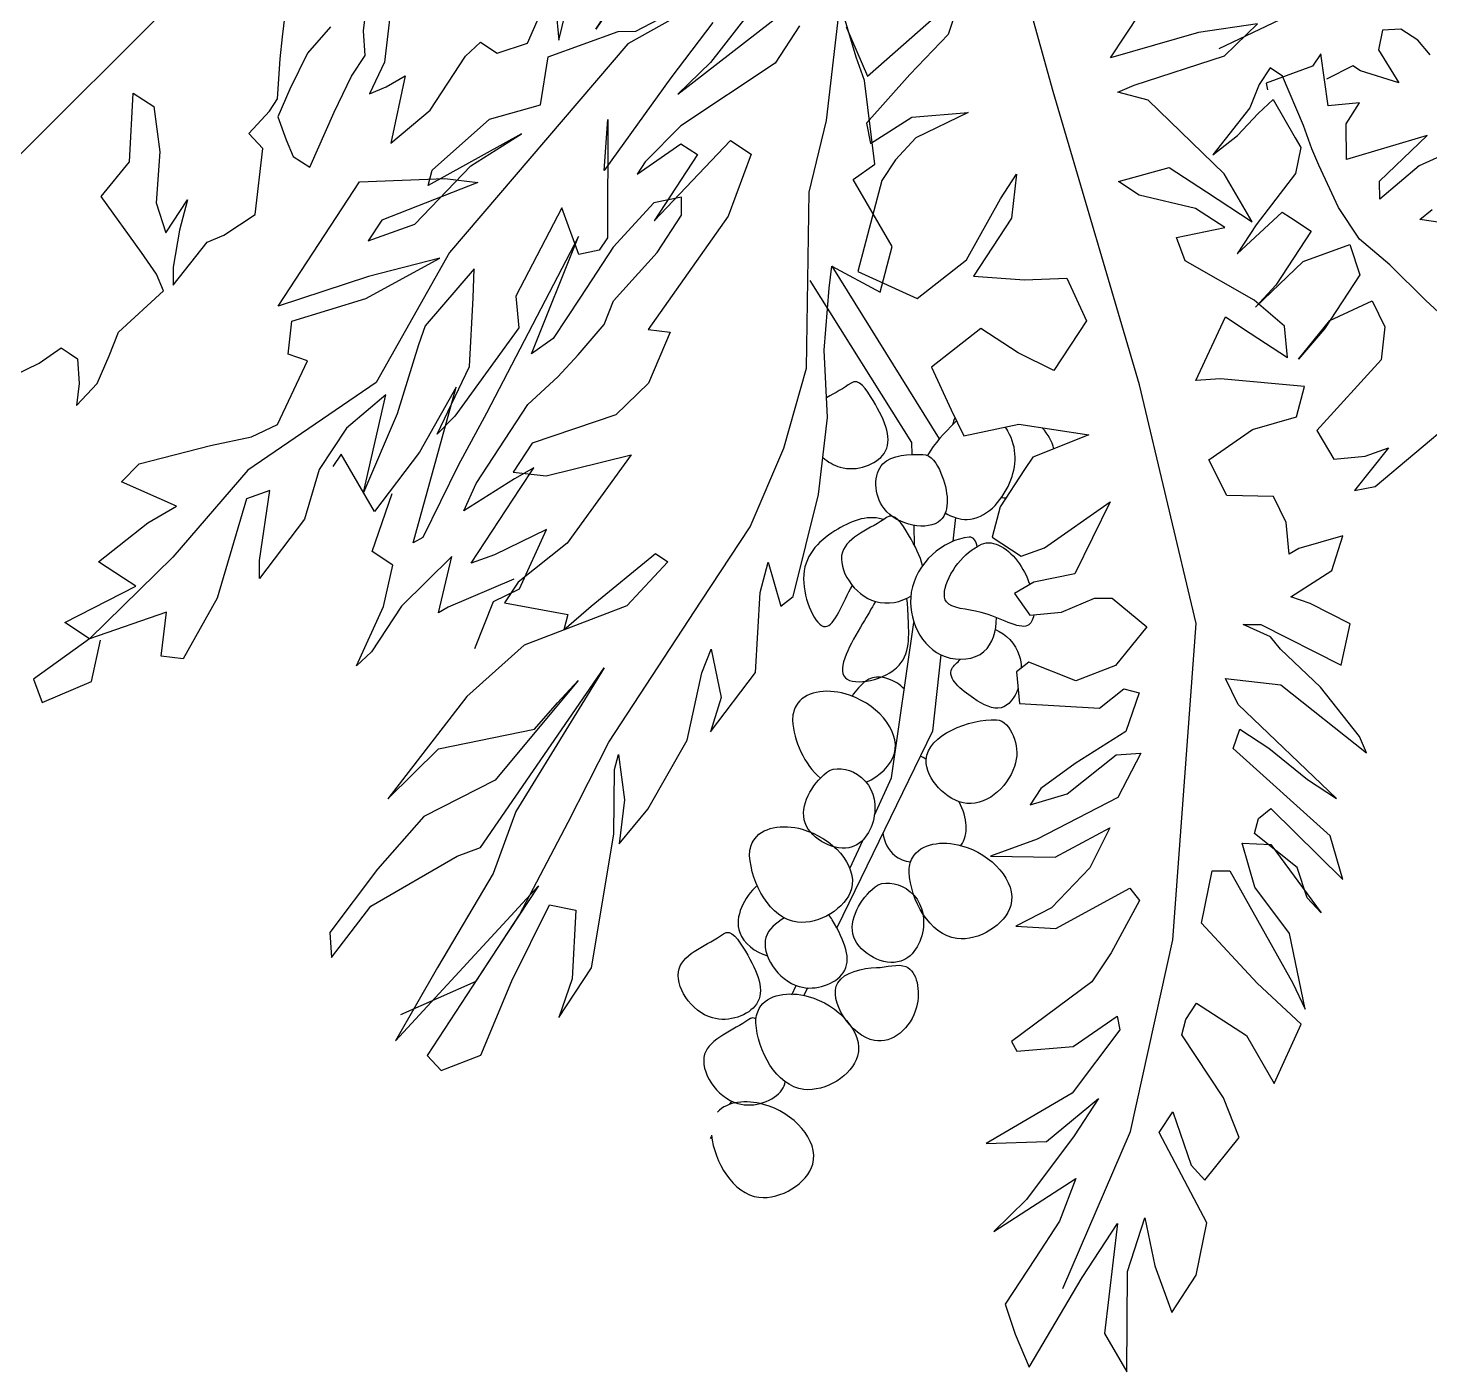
# Model space of a CAD drawing. Header units: millimetres. Extents: x -2729 to 15248, y -12439 to 5292.
# Drawn here: x 6200.5 to 6287.7, y -7287.2 to -7203.6 of the extents above; entities that cross this region are included whole.
import ezdxf

# ---------------------------------------------------------------- set-up
doc = ezdxf.new("R2010")
doc.units = ezdxf.units.MM
for name, color, linetype in [('0-Mek_vrf text', 7, 'Continuous'), ('ARBOLES', 118, 'Continuous'), ('tefris', 39, 'Continuous')]:
    doc.layers.add(name, color=color, linetype=linetype)

# ---------------------------------------------------------------- blocks, each defined once
blk = doc.blocks.new('dfgbdf')
at = {"layer": 'tefris', "color": 250, "lineweight": 9}
for p, q in [((-2454111.619684269, 525210.158802735), (-2454111.61313714, 525211.0721156007)), ((-2454072.020701715, 525209.8749354146), (-2454072.014154585, 525210.7882482801)), ((-2454111.619684269, 525210.158802735), (-2454111.651142441, 525205.7704439993)), ((-2454111.619684269, 525210.158802735), (-2454111.651142441, 525205.7704439993)), ((-2454072.020701715, 525209.8749354146), (-2454072.052159887, 525205.4865766789)), ((-2454072.020701715, 525209.8749354146), (-2454072.052159887, 525205.4865766789)), ((-2454111.393876919, 525199.8079857455), (-2454111.356269388, 525205.054168995)), ((-2454108.455731259, 525205.1188426953), (-2454108.493951429, 525199.7871974818)), ((-2454075.256584268, 525204.8808529217), (-2454075.294804439, 525199.5492077086)), ((-2454072.394878949, 525199.528419445), (-2454072.357271417, 525204.7746026947)), ((-2454112.985563781, 525203.1195695786), (-2454112.999900517, 525201.1196209646)), ((-2454112.985563781, 525203.1195695786), (-2454111.370220672, 525203.107989909)), ((-2454070.75587959, 525202.8168439397), (-2454072.371222701, 525202.8284236089)), ((-2454070.75587959, 525202.8168439397), (-2454070.770216322, 525200.816895326)), ((-2454111.375956003, 525202.3079215129), (-2454108.476030512, 525202.2871332491)), ((-2454108.377466755, 525202.0864215513), (-2454108.393953999, 525199.7864806453)), ((-2454075.378314627, 525201.8498654515), (-2454075.394801869, 525199.5499245452)), ((-2454075.276883522, 525202.0491434757), (-2454072.376958031, 525202.0283552122)), ((-2454112.999900517, 525201.1196209646), (-2454113.57778656, 525190.2564495396)), ((-2454112.999900517, 525201.1196209646), (-2454111.384557405, 525201.1080412957)), ((-2454070.770216322, 525200.816895326), (-2454072.385559435, 525200.828474995)), ((-2454070.770216322, 525200.816895326), (-2454070.348128059, 525189.946555534)), ((-2454114.364413285, 525164.5024694676), (-2454111.393876919, 525199.8079857455)), ((-2454111.393876919, 525199.8079857455), (-2454108.393953999, 525199.7864806453)), ((-2454075.394801869, 525199.5499245452), (-2454072.394878949, 525199.528419445)), ((-2454069.8998299, 525163.7397039934), (-2454072.394878949, 525199.528419445)), ((-2454113.57778656, 525190.2564495396), (-2454112.198356299, 525190.2465610235)), ((-2454070.348128059, 525189.946555534), (-2454071.727558321, 525189.95644405))]:
    blk.add_line(p, q, dxfattribs=at)
for centre, radius, start, end in [((-2454092.409191321, 525148.7779265486), 65.89265889045396, 89.45884940670703, 106.2935274857314), ((-2454092.409191321, 525148.7779265486), 65.19265889045396, 89.45884940670703, 106.2935274857314), ((-2454092.112385946, 525148.7757988839), 65.19265889045396, 72.8850311529628, 89.71970926283139), ((-2454092.109199028, 525148.7757760386), 65.89265889045396, 72.8850311529628, 89.71970926283139), ((-2454110.613162832, 525211.0649472337), 1, 106.424976356534, 179.5892793318425), ((-2454110.477309588, 525209.903743491), 1.465455548318734, 98.72199400806039, 127.3173746617995), ((-2454092.43093583, 525145.7446062912), 65.92605708526092, 89.4589154703867, 105.7679051027529), ((-2454092.130943537, 525145.7424557811), 65.92605708526092, 73.41065353881503, 89.71964317462334), ((-2454073.014128892, 525210.795416647), 1, 359.5892793318426, 72.75358231075933), ((-2454110.95488347, 525210.5468397918), 0.6645643387296895, 128.1842560686453, 174.5564035868221), ((-2454073.169802533, 525209.636302729), 1.465455548318734, 51.8611839938373, 80.45656463648214), ((-2454072.683058072, 525210.2724862649), 0.6645643387296895, 4.622155051725973, 50.99430259902947), ((-2454110.619709962, 525210.1516343682), 1, 179.5892793318425, 285.8993206494205), ((-2454073.020676022, 525209.8821037814), 1, 253.2792379985671, 359.5892793318426), ((-2454092.605583447, 525121.3815767524), 85.28971260092196, 89.48851251595534, 102.0700716838015), ((-2454092.305591153, 525121.3794262424), 85.28971260092196, 77.10848695473183, 89.69004613117218), ((-2454110.651168134, 525205.7632756322), 1, 179.5892793318425, 282.1716553241168), ((-2454073.052134194, 525205.4937450454), 1, 257.0069033155113, 359.5892793318426), ((-2454092.445793999, 525122.746649585), 80.92352941175771, 77.82438813700311, 101.3541705151467), ((-2454072.892565872, 525163.5310621646), 3, 344.9838835373608, 3.987984671885633)]:
    blk.add_arc(centre, radius, start, end, dxfattribs=at)
blk = doc.blocks.new('mmmm')
at = {"layer": 'tefris', "rotation": 0.0406654588504009}
blk.add_blockref('dfgbdf', (-3234.025752595626, -484.92879121704), dxfattribs=at)
blk = doc.blocks.new('drudtu')
at = {"layer": 'ARBOLES', "color": 85}
for points in [[(-13.74979751758449, 0.1047762479597871), (-13.64301195982464, 0.280542322809449)], [(-13.59590075803065, 0.1989366852795022), (-13.61160452178817, 0.2036446790903277), (-13.62887863507789, 0.2036446790903277), (-13.64144161029251, 0.1942286353583107), (-13.63516012268517, 0.1785352478418325), (-13.60532303418089, 0.1644111541886808), (-13.63830091122814, 0.1549951104567206), (-13.64615274836761, 0.1549951104567206), (-13.65871572358223, 0.1330243791556676)]]:
    blk.add_lwpolyline(points, dxfattribs=at)
at = {"layer": 'ARBOLES', "color": 72}
for points in [[(-13.38230723601479, 0.0045957366398532), (-13.48397646942542, 0.0215294586874642), (-13.5263386316552, 0.0299963197112696), (-13.56022844955724, 0.0342297156874132), (-13.58988187499992, 0.0469300417589373), (-13.62377169290196, 0.0680971597827487), (-13.63648031954128, 0.0765640208065541), (-13.6534252284923, 0.0892642778065032), (-13.6915511084105, 0.1146648608779763), (-13.70425984519765, 0.1146648608779763), (-13.70425984519765, 0.0977311388303086), (-13.70002356288601, 0.0765640208065541), (-13.70425984519765, 0.0257629237351829), (-13.69578739072214, 0.0511634377350809), (-13.6915511084105, 0.0765640208065541), (-13.68731493624663, 0.09349774285416498), (-13.6534252284923, 0.0765640208065541), (-13.64495277401679, 0.0723305557588354), (-13.63648031954128, 0.0511634377350809), (-13.64071649170521, -0.0038710553124339), (-13.64071649170521, -0.033505103431569), (-13.62800786506578, 0.0172960627113774), (-13.61953541059027, 0.0172960627113774), (-13.59835432947543, 0.0172960627113774), (-13.59835432947543, -0.0377384994077126), (-13.60259061178701, -0.0631390824791858), (-13.58988187499992, -0.0081045203600958), (-13.56446462172111, 0.0257629237351829), (-13.54328354060622, 0.0088292016875151), (-13.54328354060622, -0.046205360431518), (-13.54751971277009, -0.0800727354552216), (-13.54328354060622, -0.0377384994077126), (-13.52210245949133, -0.0038710553124339), (-13.50092137837644, -0.0165713813839581), (-13.488212751737, -0.0419718953838562), (-13.50092137837644, -0.1224070405743625), (-13.47550401494991, -0.1351072975743115), (-13.45432293383497, -0.1181735755266438), (-13.44161430719559, -0.1012399225505511), (-13.44585058950722, -0.1478075545742605), (-13.43314185272008, -0.1351072975743115), (-13.40772459944132, -0.0504387564076616)], [(-13.47126784278598, 0.1019645348064522), (-13.5263386316552, 0.0765640208065541), (-13.52210245949133, 0.0892642778065032)], [(-13.52210245949133, 0.161232561973204), (-13.55175599508173, 0.1146648608779763), (-13.56446462172111, 0.0723305557588354), (-13.57293707619662, 0.0850308818303596), (-13.56022844955724, 0.1400653748778744), (-13.60682678395094, 0.0850308818303596), (-13.62377169290196, 0.1104313958302576), (-13.62377169290196, 0.1315985138540121), (-13.64495277401679, 0.1146648608779763), (-13.67460630960725, 0.1485322359016798), (-13.67460630960725, 0.1358319789017308), (-13.70002356288601, 0.1019645348064522), (-13.69578739072214, 0.0977311388303086)], [(-13.88217621223928, -0.9689123826812284), (-13.84405022217337, -0.9096444245860515), (-13.84405022217337, -0.8419096054670125), (-13.85252267664888, -0.7530076683242193), (-13.86099513112439, -0.6768059881814317), (-13.86099513112439, -0.5328694889195483), (-13.86099513112439, -0.4566678778482789), (-13.87370375776377, -0.3846995936816349), (-13.89488483887866, -0.3169647745625959), (-13.9753729911744, -0.1899619973483801), (-13.99655407228929, -0.1306940392532603), (-14.04315251683071, -0.0375586370627481)], [(-14.10245947786379, -0.0925931991817812), (-14.10669576017538, -0.1433942962531525), (-14.11516821465089, -0.1814951363245747), (-14.07280605242111, -0.0587258241580777)], [(-14.06009731563402, -0.0756594771341703), (-14.06009731563402, -0.1137603172055925), (-14.09822330569987, -0.202662254348386), (-14.10669576017538, -0.2449965594674701), (-14.10669576017538, -0.2576968164674191), (-14.08975085122436, -0.2153625804198533), (-14.07280605242111, -0.2153625804198533), (-14.07280605242111, -0.2830973995388923), (-14.05586114347009, -0.1899619973483801), (-14.03468006235519, -0.1899619973483801), (-14.02197143571582, -0.2449965594674701), (-14.02620760787969, -0.3635324756578235), (-14.00926269892867, -0.3550656146340181), (-14.00079035460093, -0.4016333157292459), (-14.00926269892867, -0.439734155800668), (-14.05586114347009, -0.4990021138958447), (-14.05586114347009, -0.5286360929434615), (-14.03044378004356, -0.5159358359435126), (-13.97960927348604, -0.4609012738244225), (-13.98384544564991, -0.5540366760148779), (-14.00079035460093, -0.6048377730862491), (-14.00079035460093, -0.6260048911100605), (-13.94995573789558, -0.6048377730862491), (-13.945719455584, -0.617538030086255), (-13.9372470011085, -0.5879040510386382), (-13.91606591999355, -0.5201692319196562), (-13.90335729335417, -0.5201692319196562), (-13.91182974782968, -0.5709703289910273), (-13.96690053669889, -0.6471720091338149), (-13.98384544564991, -0.7106734322767104), (-13.99231790012542, -0.8207424874432581), (-13.97960927348604, -0.7614745293480816), (-13.92030220230519, -0.7022065712528481), (-13.91606591999355, -0.6725725922052881), (-13.91182974782968, -0.6471720091338149), (-13.92453837446906, -0.757241133371938), (-13.95842808222339, -0.8165090914671147), (-13.96690053669889, -0.8757770495622914), (-13.97113681901053, -0.9435118686813304), (-13.95842808222339, -0.9604455907289412), (-13.95419191005951, -0.905411028609908), (-13.91606591999355, -0.8292093484670637), (-13.90335729335417, -0.8122756264194528), (-13.8991211211903, -0.6260048911100605), (-13.89488483887866, -0.7699413903718872), (-13.88217621223928, -0.8249759524909202), (-13.87794004007541, -0.9181112856098572), (-13.87370375776377, -0.990079569776558), (-13.84405022217337, -0.8122756264194528), (-13.84405022217337, -0.8884773065622404), (-13.84405022217337, -0.9858461047288392), (-13.82710542337006, -0.990079569776558), (-13.80592434225518, -0.9604455907289412), (-13.81863296889455, -0.8927107716099592), (-13.82710542337006, -0.8207424874432581), (-13.80592434225518, -0.8122756264194528), (-13.77627080666478, -0.8630767925623422), (-13.76779835218927, -0.8969441675860457), (-13.76779835218927, -0.8461430705147313), (-13.81439679673068, -0.7403074113242702), (-13.84405022217337, -0.6937397102290426), (-13.84828650448501, -0.6810394532290936), (-13.82286914105848, -0.7106734322767104), (-13.80592434225518, -0.7445408073004139), (-13.80168805994354, -0.7064399672289916), (-13.80592434225518, -0.6387051481100094), (-13.82710542337006, -0.5836706550624946), (-13.83134159553399, -0.5625035370387402), (-13.80168805994354, -0.5921375160863569), (-13.79321571561579, -0.6217714951339169), (-13.78897943330416, -0.5582700719910214), (-13.82286914105848, -0.4990021138958447), (-13.83134159553399, -0.4736015308244286), (-13.80168805994354, -0.4990021138958447), (-13.79745188777967, -0.4863018568958958), (-13.82710542337006, -0.4016333157292459), (-13.85675895896052, -0.3423653576340691), (-13.89064866671479, -0.2957976565388414), (-13.91606591999355, -0.2492299554436137), (-13.92453837446906, -0.2322963024675211), (-13.87794004007541, -0.2280628374198592), (-13.89064866671479, -0.1899619973483801), (-13.94995573789558, -0.1603280183008202), (-13.94148328342008, -0.1391609002770657), (-13.98808161781378, -0.0841263381579758), (-14.0050265267648, -0.0714260811580267), (-14.06009731563402, -0.0248583800627991)], [(-14.11940438681481, -0.0629592201342213), (-14.17447517568397, -0.1687948793246257), (-14.20412871127437, -0.4016333157292459), (-14.19565625679886, -0.5286360929434615), (-14.24649087350421, -0.6514054741814768), (-14.25919961029135, -0.7487742723481327), (-14.28038069140624, -0.8461430705147313), (-14.305797944685, -0.8461430705147313), (-14.27190823693073, -0.7868751124195548), (-14.2846168635701, -0.7868751124195548), (-14.31003411684887, -0.7868751124195548), (-14.29308931804562, -0.7360739462766084), (-14.28038069140624, -0.7106734322767104), (-14.33121519796382, -0.7191402933005158), (-14.32697902579989, -0.6979731752767613), (-14.2846168635701, -0.6514054741814768), (-14.25919961029135, -0.6260048911100605), (-14.24649087350421, -0.6048377730862491), (-14.25496332797972, -0.5455698149910724), (-14.27190823693073, -0.5498032109672161), (-14.2846168635701, -0.5244026969673179), (-14.24225470134033, -0.4736015308244286), (-14.20836499358601, -0.4101001767530513), (-14.25072715581585, -0.4566678778482789), (-14.30156177252113, -0.5201692319196562), (-14.30156177252113, -0.3931664547054403), (-14.24225470134033, -0.3508322186578745), (-14.21683733791381, -0.3381318925863503), (-14.2676719546191, -0.4101001767530513), (-14.2676719546191, -0.4312672947768628), (-14.24225470134033, -0.397399919753159), (-14.2295460747009, -0.32966510063412), (-14.20836499358601, -0.2830973995388923), (-14.25072715581585, -0.3635324756578235), (-14.25496332797972, -0.3508322186578745), (-14.2380184190287, -0.2873307955149791), (-14.20836499358601, -0.2534634204912756), (-14.22530979238932, -0.2153625804198533), (-14.18718391247112, -0.1645614833484821), (-14.17447517568397, -0.1560946223246766), (-14.15329409456908, -0.1179937822532544)], [(-14.12364055897868, -0.1137603172055925), (-14.12787684129032, -0.1730282753007692), (-14.13211301345419, -0.2703970734673682), (-14.15329409456908, -0.2322963024675211), (-14.09822330569987, -0.3169647745625959), (-14.09822330569987, -0.32966510063412), (-14.11093193233931, -0.3423653576340691), (-14.14482164009357, -0.3169647745625959), (-14.13634929576583, -0.4016333157292459), (-14.11940438681481, -0.4228004337530571), (-14.12364055897868, -0.5159358359435126), (-14.12787684129032, -0.5371029539672671), (-14.13634929576583, -0.4736015308244286), (-14.16600283135623, -0.4228004337530571), (-14.17871145799561, -0.4016333157292459), (-14.18718391247112, -0.4651347388721412), (-14.18294763015948, -0.4820683918482338), (-14.16600283135623, -0.5413363499434105), (-14.15329409456908, -0.6133046341101114), (-14.18294763015948, -0.5328694889195483), (-14.19565625679886, -0.5752037940386892), (-14.19565625679886, -0.617538030086255), (-14.18294763015948, -0.6598723352053391), (-14.18718391247112, -0.7233736892766593), (-14.19565625679886, -0.7106734322767104), (-14.22107362022539, -0.6556388701576203), (-14.23378224686483, -0.6725725922052881), (-14.20836499358601, -0.757241133371938), (-14.20412871127437, -0.8165090914671147), (-14.22107362022539, -0.8249759524909202), (-14.2380184190287, -0.7911085083956415), (-14.28038069140624, -0.8461430705147313), (-14.30156177252113, -0.9011775635621893), (-14.2846168635701, -0.9138778896337136), (-14.25919961029135, -0.8757770495622914), (-14.27190823693073, -0.8419096054670125)]]:
    blk.add_lwpolyline(points, dxfattribs=at)
at = {"layer": 'ARBOLES', "color": 92}
for points in [[(-13.28063337639882, -0.8546099315385369), (-13.30605062967763, -0.7106734322767104), (-13.36535770085843, -0.5540366760148779), (-13.49668046985946, -0.3169647745625959), (-13.64918431997538, -0.1730282753007692), (-13.84828650448501, -0.0036912620390446), (-13.98808161781378, 0.1190781191990275)], [(-14.02620760787969, -0.0544923591104158), (-13.98808161781378, -0.079892942181889), (-13.96690053669889, -0.0036912620390446)], [(-13.96690053669889, 0.0513433000800454), (-13.94995573789558, -0.01215812306285), (-13.95842808222339, -0.0587258241580777), (-13.96690053669889, -0.1137603172055925), (-13.95419191005951, -0.1264606432771167), (-13.9372470011085, -0.0883598032056945), (-13.8991211211903, -0.0587258241580777), (-13.92453837446906, -0.1010600602056435), (-13.9287746567807, -0.1264606432771167), (-13.9287746567807, -0.1476277613008712), (-13.90335729335417, -0.2238294414437156), (-13.84828650448501, -0.2153625804198533), (-13.83134159553399, -0.1645614833484821), (-13.83557787784557, -0.1052934561817871), (-13.83557787784557, -0.079892942181889), (-13.81863296889455, -0.1137603172055925), (-13.81863296889455, -0.1730282753007692), (-13.78050697882865, -0.1518611572770148), (-13.75085344323825, -0.1306940392532603), (-13.71696373548398, -0.1518611572770148), (-13.71696373548398, -0.202662254348386), (-13.75085344323825, -0.2068957193960479), (-13.78897943330416, -0.2068957193960479), (-13.80592434225518, -0.2576968164674191), (-13.77203452435314, -0.2788639344911736), (-13.75085344323825, -0.2915642605626978), (-13.71696373548398, -0.2576968164674191), (-13.66189294661476, -0.2322963024675211), (-13.69154648220516, -0.2746305385150869), (-13.69154648220516, -0.2873307955149791), (-13.69154648220516, -0.3254316355864582), (-13.68307402772965, -0.3508322186578745), (-13.65342049213925, -0.3508322186578745), (-13.64071186549987, -0.3338984966102636), (-13.61529450207335, -0.2703970734673682), (-13.61105832990948, -0.3042645175626468), (-13.60682215774555, -0.3381318925863503), (-13.63223941102436, -0.3635324756578235), (-13.64071186549987, -0.3804661977054913), (-13.61953078438498, -0.3889330587292967), (-13.59834970327004, -0.3719993366816858), (-13.58140479431902, -0.3465987536102126), (-13.56869616767964, -0.3381318925863503), (-13.53057017761373, -0.3423653576340691), (-13.53480645992537, -0.3846995936816349), (-13.55598754104026, -0.4143335727291948), (-13.59834970327004, -0.4228004337530571), (-13.60258587543397, -0.4355006907529493), (-13.58564096648295, -0.4566678778482789), (-13.52633400544986, -0.4228004337530571), (-13.51786155097435, -0.397399919753159), (-13.50515292433497, -0.3931664547054403), (-13.49668046985946, -0.4270338988007192), (-13.51786155097435, -0.4736015308244286), (-13.53057017761373, -0.5074689749196502), (-13.53057017761373, -0.5244026969673179), (-13.50938909649884, -0.4990021138958447), (-13.49244418754782, -0.4482010168244737), (-13.47549938874452, -0.4355006907529493), (-13.47126310643294, -0.4778349958720903), (-13.50938909649884, -0.5455698149910724), (-13.53480645992537, -0.5794371900148328), (-13.48820801538395, -0.5498032109672161), (-13.46279076210519, -0.5032355098719883), (-13.4585544797935, -0.5413363499434105), (-13.46702693426901, -0.5879040510386382), (-13.48397184322003, -0.617538030086255), (-13.45431830762968, -0.6006043080385873), (-13.42042859987536, -0.5371029539672671), (-13.40771986308821, -0.5413363499434105), (-13.40348369092434, -0.5921375160863569), (-13.40348369092434, -0.6217714951339169), (-13.43313722651474, -0.7022065712528481), (-13.42466477203923, -0.7064399672289916), (-13.38653878197332, -0.6768059881814317), (-13.36959398317007, -0.6344717521338659), (-13.36112152869456, -0.6429386131576714), (-13.36535770085843, -0.7106734322767104), (-13.40348369092434, -0.7868751124195548), (-13.36112152869456, -0.757241133371938), (-13.34417661974353, -0.7022065712528481), (-13.34417661974353, -0.7403074113242702), (-13.34841290205518, -0.8080422304433093), (-13.35688524638292, -0.8461430705147313), (-13.32299553862865, -0.7699413903718872), (-13.31452308415314, -0.8080422304433093), (-13.31452308415314, -0.8461430705147313), (-13.31452308415314, -0.8927107716099592), (-13.2933420030382, -0.9096444245860515), (-13.26792474975944, -0.9265781466336624), (-13.27216092192331, -0.8376762094908691), (-13.27216092192331, -0.7826416473718361), (-13.22979875969353, -0.8673101885384857), (-13.1959090519392, -0.8842439105861537), (-13.24250738633291, -0.8122756264194528), (-13.25521612312006, -0.7657079253242252), (-13.22556258752966, -0.7953419734433603), (-13.19167276962762, -0.8207424874432581), (-13.19167276962762, -0.7826416473718361), (-13.20861767857864, -0.7403074113242702), (-13.28486954856269, -0.6979731752767613), (-13.28486954856269, -0.6768059881814317), (-13.24674366864455, -0.7064399672289916), (-13.22979875969353, -0.7106734322767104), (-13.22556258752966, -0.6641057311814828), (-13.25521612312006, -0.6429386131576714), (-13.31452308415314, -0.617538030086255), (-13.31875936646472, -0.6048377730862491), (-13.31875936646472, -0.5879040510386382), (-13.26792474975944, -0.5879040510386382), (-13.22556258752966, -0.6090711690623927), (-13.23403504200517, -0.5540366760148779), (-13.28486954856269, -0.5455698149910724), (-13.35264907421905, -0.5286360929434615), (-13.36959398317007, -0.4863018568958958), (-13.35688524638292, -0.4778349958720903), (-13.25945229528393, -0.5286360929434615), (-13.23827121416904, -0.5413363499434105), (-13.28486954856269, -0.494768717919758), (-13.33146799310416, -0.4778349958720903), (-13.36112152869456, -0.4524344128006172), (-13.33994044757967, -0.439734155800668), (-13.27216092192331, -0.4651347388721412), (-13.28910583087433, -0.4609012738244225), (-13.31028691198922, -0.4439675517768116), (-13.35688524638292, -0.439734155800668), (-13.36112152869456, -0.4270338988007192), (-13.35688524638292, -0.4143335727291948), (-13.27216092192331, -0.4312672947768628), (-13.30181445751371, -0.4058667117053897), (-13.41195614539985, -0.3889330587292967), (-13.41619231756372, -0.3719993366816858), (-13.38653878197332, -0.3719993366816858), (-13.34417661974353, -0.3762327326577726), (-13.31452308415314, -0.3762327326577726), (-13.42890094420316, -0.3550656146340181), (-13.45008202531799, -0.3423653576340691), (-13.40771986308821, -0.3211982396103146), (-13.31452308415314, -0.32966510063412), (-13.32723182094023, -0.3211982396103146), (-13.37806632749781, -0.3042645175626468), (-13.42466477203923, -0.2957976565388414), (-13.43737339867867, -0.2915642605626978), (-13.46279076210519, -0.2957976565388414), (-13.45008202531799, -0.2873307955149791), (-13.37383015533394, -0.2788639344911736), (-13.38653878197332, -0.2449965594674701), (-13.42466477203923, -0.2492299554436137), (-13.44160968099025, -0.2534634204912756), (-13.42466477203923, -0.2153625804198533), (-13.43313722651474, -0.1857286013722934), (-13.4585544797935, -0.2153625804198533), (-13.46279076210519, -0.2238294414437156), (-13.47973556090845, -0.202662254348386), (-13.50091664202333, -0.1899619973483801), (-13.53480645992537, -0.2111291153721915), (-13.564459885368, -0.1941954623960988), (-13.54751508656475, -0.1518611572770148), (-13.52209772313822, -0.122227178229398), (-13.53057017761373, -0.0968266642294999), (-13.59411342095846, -0.1306940392532603), (-13.61105832990948, -0.1433942962531525), (-13.61953078438498, -0.0841263381579758), (-13.59411342095846, -0.0841263381579758), (-13.55598754104026, -0.0841263381579758), (-13.57293233984351, -0.0629592201342213), (-13.60682215774555, -0.0587258241580777), (-13.67460157325414, -0.0629592201342213), (-13.69154648220516, -0.0502589631342723), (-13.66189294661476, -0.0206249840866555), (-13.69154648220516, -0.0206249840866555), (-13.73814481659887, -0.0375586370627481), (-13.75932589771376, -0.0375586370627481), (-13.72967236212336, -0.0036912620390446), (-13.69154648220516, -0.0036912620390446), (-13.64494803766375, -0.0036912620390446), (-13.68731019989352, 0.0174758559847099), (-13.77627080666478, 0.0344095780323777), (-13.80168805994354, 0.0259427170085722), (-13.79321571561579, 0.0386429740085212), (-13.74238109891051, 0.1021443971514166), (-13.733908644435, 0.140245237222782), (-13.77203452435314, 0.1063777931275034), (-13.82286914105848, 0.0471098350323267), (-13.82286914105848, 0.0936775361275544)], [(-14.50913641150627, -0.3042645175626468), (-14.56844337253936, -0.5879040510386382)], [(-14.45830642100626, -0.693919572574007), (-14.44559779436688, -0.6727523854786776), (-14.43712533989137, -0.651585267454923), (-14.42865288541586, -0.651585267454923), (-14.42018054108812, -0.651585267454923), (-14.40747180430097, -0.6685189895025339), (-14.39899945997318, -0.6854527115502016), (-14.3947631776616, -0.6600521284787284), (-14.39899945997318, -0.6346515454072553), (-14.4032356321371, -0.613484427383501), (-14.39052700549767, -0.5626833303121295), (-14.4032356321371, -0.5542164692883241), (-14.42441671325199, -0.545749608264462), (-14.47948750212115, -0.5245824902407074), (-14.47525132995728, -0.4864816501692851), (-14.50490486554768, -0.4356805530979142), (-14.48372378443279, -0.4356805530979142), (-14.45830642100626, -0.4653145321455308), (-14.43712533989137, -0.5034153722169528), (-14.41594425877648, -0.5203490942645637), (-14.41594425877648, -0.4864816501692851), (-14.40747180430097, -0.5118822332407582), (-14.3947631776616, -0.5415162122883183), (-14.38629072318609, -0.5542164692883241), (-14.38205455102216, -0.5076487681930963), (-14.37358209654665, -0.4949485111930906), (-14.36087346990727, -0.4653145321455308), (-14.38629072318609, -0.4145134350741593), (-14.4032356321371, -0.4102799700264974), (-14.39899945997318, -0.3848794560265425), (-14.39899945997318, -0.3721791299550183), (-14.41594425877648, -0.3425451509074584), (-14.42441671325199, -0.3256114979313658), (-14.4328891677275, -0.3086777758837549)], [(-14.3947631776616, -0.295977518883749), (-14.39899945997318, -0.3256114979313658), (-14.3947631776616, -0.3594788729551261), (-14.39052700549767, -0.3848794560265425), (-14.37358209654665, -0.3975797130264915), (-14.36087346990727, -0.406046574050354), (-14.34392856095625, -0.406046574050354), (-14.35240101543176, -0.3552454769789826), (-14.3566372977434, -0.3213780328837039), (-14.3566372977434, -0.3002109148598926), (-14.36934592438278, -0.2832771928122817), (-14.38205455102216, -0.2578766788123836)], [(-14.36934592438278, -0.236709491717054), (-14.33969238879238, -0.295977518883749), (-14.33545610648074, -0.3256114979313658), (-14.326983762153, -0.3129111718598985), (-14.31851130767749, -0.295977518883749), (-14.2973302265626, -0.3510120119312639), (-14.28462159992322, -0.3086777758837549), (-14.28462159992322, -0.2536432137646649), (-14.28038531761158, -0.236709491717054), (-14.26344051880833, -0.236709491717054), (-14.24649560985731, -0.2155423736932995), (-14.25073178202113, -0.1901418596933446)], [(-14.24225932754562, -0.1774415336218205), (-14.22531452874237, -0.1986087207171501), (-14.24649560985731, -0.1393406935504551)], [(-14.20413344762748, -0.1647412766219283), (-14.20413344762748, -0.1732081376457337), (-14.20413344762748, -0.1181735755266438)]]:
    blk.add_lwpolyline(points, dxfattribs=at)
at = {"layer": 'ARBOLES'}
for points in [[(-13.92453837446906, -0.2322963024675211), (-13.76685477949715, -0.3053208776877394)], [(-13.77881406712367, -0.3291785808144549), (-13.78468875382558, -0.3206957826753118), (-13.93325749933195, -0.2525093009677981)], [(-13.71840934996724, -0.3539702311788471), (-13.70916239615186, -0.3720318724723359)], [(-13.73454240625895, -0.3931049791835015), (-13.74433585081012, -0.3789636611133282)], [(-13.63707419776218, -0.6045280402915854), (-13.64226733928576, -0.5699739320488657), (-13.69893802133578, -0.448393191661145)], [(-13.66470947874603, -0.4588596716225517), (-13.63483438194439, -0.5172132973475705), (-13.61120546286094, -0.7027464925448897)], [(-13.62960642345898, -0.6542170927530401), (-13.63361260909006, -0.6275607477818747)], [(-13.62310650318806, -0.6974662411905967), (-13.62321109104088, -0.6967703348743814)], [(-13.61196300953259, -0.7716127831680633), (-13.61325687526857, -0.7630036635264174)], [(-13.60398731533389, -0.7594230577897072), (-13.60309818288232, -0.7664044852562136)], [(-13.60487207792233, -0.8787673727115024), (-13.60506918718102, -0.8757887568016292)], [(-13.60264506878325, -0.875374684529147), (-13.60264506878325, -0.8761793311443586)], [(-13.60264506878325, -0.9106891743413212), (-13.60264506878325, -0.9124208139407664), (-13.60276907175701, -0.910546943413516)]]:
    blk.add_lwpolyline(points, dxfattribs=at)
at = {"layer": 'ARBOLES', "color": 108}
for points in [[(-14.00079035460093, -0.6725725922052881), (-14.00926269892867, -0.6302383561577223), (-13.99655407228929, -0.6090711690623927), (-14.0050265267648, -0.5540366760148779), (-14.03044378004356, -0.5963709120624437), (-14.04315251683071, -0.6133046341101114), (-14.04315251683071, -0.5371029539672671), (-14.04315251683071, -0.5159358359435126), (-14.05162486115851, -0.5328694889195483), (-14.07280605242111, -0.5794371900148328), (-14.07704222458504, -0.5540366760148779), (-14.07704222458504, -0.4736015308244286), (-14.06856977010953, -0.439734155800668), (-14.0643335979456, -0.4143335727291948), (-14.06009731563402, -0.3804661977054913), (-14.0643335979456, -0.35929907968168), (-14.05586114347009, -0.3042645175626468), (-14.05586114347009, -0.2661636774912246), (-14.0643335979456, -0.2534634204912756), (-14.08127839674885, -0.2703970734673682), (-14.08975085122436, -0.3211982396103146), (-14.08975085122436, -0.3719993366816858), (-14.08975085122436, -0.4143335727291948), (-14.09822330569987, -0.4355006907529493), (-14.11940438681481, -0.32966510063412), (-14.10245947786379, -0.4990021138958447), (-14.09822330569987, -0.5498032109672161), (-14.08975085122436, -0.617538030086255), (-14.09398713353605, -0.6260048911100605), (-14.13634929576583, -0.494768717919758), (-14.13211301345419, -0.5582700719910214), (-14.13634929576583, -0.6217714951339169), (-14.18718391247112, -0.5963709120624437), (-14.18718391247112, -0.6090711690623927)], [(-14.0050265267648, -0.6048377730862491), (-14.03891623451907, -0.6556388701576203), (-14.04315251683071, -0.6641057311814828), (-14.06009731563402, -0.617538030086255), (-14.07280605242111, -0.6768059881814317), (-14.07280605242111, -0.7233736892766593), (-14.07704222458504, -0.7403074113242702), (-14.08551467906054, -0.6852728492052372), (-14.09822330569987, -0.6514054741814768), (-14.11940438681481, -0.6514054741814768), (-14.13211301345419, -0.6006043080385873)]]:
    blk.add_lwpolyline(points, dxfattribs=at)
at = {"layer": 'ARBOLES', "color": 92}
for points in [[(-13.68035772007049, -0.2586571414864149), (-13.6850276222757, -0.2543020785707366), (-13.69133445573827, -0.2511029374120142), (-13.6984491738308, -0.2491572732335197)], [(-13.76561955154956, -0.2827103975637364), (-13.76538025035339, -0.2848005977759396), (-13.76482959735532, -0.2869130927733234), (-13.7640081389645, -0.2889089397681204)], [(-13.69495885930794, -0.3181285988456075), (-13.69379291264828, -0.3174983531482081), (-13.69265404937821, -0.3167879367766737), (-13.69154648222786, -0.3160062003655017)]]:
    blk.add_open_spline(points, degree=3, dxfattribs=at)
at = {"layer": 'ARBOLES', "color": 104}
for points, knots in [([(-13.72785697179567, -0.3554273082730042), (-13.72097393985856, -0.3551259666487336), (-13.69736490901702, -0.3486571678661878), (-13.69004149631915, -0.302360002777398), (-13.70743624498388, -0.2740970956213875), (-13.72386878698224, -0.2664749015277277), (-13.72519596817066, -0.2659236410336554)], [0.0893167084627365, 0.0893167084627365, 0.0893167084627365, 0.0893167084627365, 0.1079302950128099, 0.1556988956569488, 0.1999243577451394, 0.2037073169322938, 0.2037073169322938, 0.2037073169322938, 0.2037073169322938]), ([(-13.7630194256995, -0.2842694514162112), (-13.76322713197013, -0.2852068962755769), (-13.76342386756557, -0.2861325721854175), (-13.76361504759382, -0.2870357391713902), (-13.76592139812164, -0.2979313315290248), (-13.76838352248707, -0.3109974479625901), (-13.76753307573074, -0.3226941652714412)], [0.2532073737827382, 0.2532073737827382, 0.2532073737827382, 0.2532073737827382, 0.255976912312857, 0.255976912312857, 0.255976912312857, 0.2893879684205001, 0.2893879684205001, 0.2893879684205001, 0.2893879684205001]), ([(-13.61693445609539, -0.3868573619618996), (-13.61511692725105, -0.3909519948067626), (-13.61380120485017, -0.4046352147135739), (-13.65365642818994, -0.4041505839161597), (-13.6943872795744, -0.431943760672553), (-13.69848318795003, -0.3819710667326639), (-13.68988616240145, -0.366027955037481), (-13.68839802780122, -0.3627297899558037), (-13.68356889391266, -0.3520269403859366), (-13.66072019330397, -0.3504058433255199), (-13.63990626261873, -0.3624621278569773), (-13.63399619469105, -0.3670437233600499)], [0.0758218292984375, 0.0758218292984375, 0.0758218292984375, 0.0758218292984375, 0.0909653606286844, 0.1322765297151502, 0.1631879828848794, 0.2095062026210607, 0.2203612446499804, 0.2203612446499804, 0.2203612446499804, 0.2555868561742692, 0.2728531884409536, 0.2728531884409536, 0.2728531884409536, 0.2728531884409536])]:
    blk.add_open_spline(points, degree=3, knots=knots, dxfattribs=at)
at = {"layer": 'ARBOLES', "color": 92}
for points, knots in [([(-13.84139081093616, -0.3730813830206756), (-13.83568461414907, -0.3739159225514328), (-13.81428858199653, -0.3729870859587763), (-13.78730205585201, -0.3362136832064131), (-13.82032983806755, -0.3132491030297118), (-13.85336349082674, -0.2991687109633805), (-13.85608518900315, -0.3067102627009426), (-13.85865715969696, -0.3138369346526879), (-13.86310501370125, -0.3213635624120918), (-13.86665698393067, -0.3287645242605421)], [0.0841147788638758, 0.0841147788638758, 0.0841147788638758, 0.0841147788638758, 0.0989274686183823, 0.1383661196921354, 0.1845461331177962, 0.2085990704054558, 0.2085990704054558, 0.2085990704054558, 0.2313287949356603, 0.2313287949356603, 0.2313287949356603, 0.2313287949356603]), ([(-13.68922289480584, -0.3645117000319171), (-13.69278141823549, -0.3612739402236453), (-13.69629141778374, -0.3591353475451999), (-13.6993795974537, -0.3615312095743945), (-13.71735207827894, -0.3754745642303838), (-13.73213366553955, -0.4324475208776839), (-13.66932848461658, -0.4711969068728071), (-13.62851001035114, -0.4390436299602423), (-13.63623812244126, -0.4156649409258826), (-13.64222374947556, -0.4063041918902659)], [0.2552211409406455, 0.2552211409406455, 0.2552211409406455, 0.2552211409406455, 0.2669468851316102, 0.2669468851316102, 0.2669468851316102, 0.3351879640700917, 0.3973758533362949, 0.4307845137222052, 0.4613566331458677, 0.4613566331458677, 0.4613566331458677, 0.4613566331458677]), ([(-13.76902040781409, -0.3892205742549581), (-13.76936061755994, -0.3892389889547267), (-13.76970955941306, -0.3892998012411972), (-13.77006737580749, -0.3894068750069515), (-13.78334865845056, -0.3933811952694501), (-13.80275011359327, -0.4215086642695029), (-13.81197351902179, -0.4682730164060427), (-13.74731490042945, -0.5109254319936021), (-13.75966394877798, -0.4668575735411018), (-13.76025252737502, -0.4507983847387731)], [0.2415712871715615, 0.2415712871715615, 0.2415712871715615, 0.2415712871715615, 0.2426917675466332, 0.2426917675466332, 0.2426917675466332, 0.2842813000247038, 0.3332464141173848, 0.3782504734777373, 0.4202867725536751, 0.4202867725536751, 0.4202867725536751, 0.4202867725536751]), ([(-13.63750163418431, -0.4152876036006532), (-13.62784562283262, -0.4133927471351875), (-13.61296397390415, -0.4166070319451425), (-13.60303733966999, -0.42764584265184), (-13.60095735780717, -0.4306183130806434)], [0.0145903712121993, 0.0145903712121993, 0.0145903712121993, 0.0145903712121993, 0.0425268450086843, 0.05156097003383099, 0.05156097003383099, 0.05156097003383099, 0.05156097003383099]), ([(-13.5937519123741, -0.4465358724363643), (-13.59163146681527, -0.4552328587733765), (-13.59316457399559, -0.4726370699133505), (-13.62182444181019, -0.4760956911400386), (-13.65464273418016, -0.4718871076834752), (-13.64913848394684, -0.4567234187115794), (-13.64849950798556, -0.4528227398585809)], [0.0663065959348906, 0.0663065959348906, 0.0663065959348906, 0.0663065959348906, 0.0897024073093778, 0.1145643855725002, 0.145801347404508, 0.1568425893196401, 0.1568425893196401, 0.1568425893196401, 0.1568425893196401]), ([(-13.65320158441879, -0.7201653531625835), (-13.65689537517257, -0.7280634092621288), (-13.66464766060963, -0.7519182312782604), (-13.60996099969278, -0.7764306084353887), (-13.57331750531539, -0.7264980617349508), (-13.60031735762112, -0.7077247675128984), (-13.62151505474783, -0.6975297048153273), (-13.6232110910409, -0.6967703348744135)], [0.0238737127274304, 0.0238737127274304, 0.0238737127274304, 0.0238737127274304, 0.0481760147405982, 0.0989274686183823, 0.1383661196921354, 0.1845461331177962, 0.1885828088122863, 0.1885828088122863, 0.1885828088122863, 0.1885828088122863]), ([(-13.62632060281143, -0.8054609176015501), (-13.62857450137425, -0.8057655444393941), (-13.63028715814233, -0.8069142558301186), (-13.63114544108346, -0.8092924714831646), (-13.63659677411186, -0.8243975666875725), (-13.66509560922868, -0.8591047928807729), (-13.59900580230972, -0.888728438689073), (-13.57243422917325, -0.8525204749267683), (-13.57492155963656, -0.839137693917765), (-13.5758138946885, -0.8368339506243794)], [0.2010140170968156, 0.2010140170968156, 0.2010140170968156, 0.2010140170968156, 0.2085990704054558, 0.2085990704054558, 0.2085990704054558, 0.256775085146054, 0.3075265390238381, 0.3469651900975912, 0.3556621764471572, 0.3556621764471572, 0.3556621764471572, 0.3556621764471572]), ([(-13.6036026119585, -0.9095690452964164), (-13.58895205240975, -0.9271041418703037), (-13.53808815189734, -0.9535820022123482), (-13.49837707198514, -0.8690865375076857), (-13.57389274739324, -0.8504797268744448), (-13.60815552509888, -0.8779952615110141), (-13.61004490259727, -0.8901849697991224)], [0.0036387939088351, 0.0036387939088351, 0.0036387939088351, 0.0036387939088351, 0.0699594919735168, 0.1240003134538466, 0.1901201597056628, 0.2285966564428804, 0.2285966564428804, 0.2285966564428804, 0.2285966564428804])]:
    blk.add_open_spline(points, degree=3, knots=knots, dxfattribs=at)
for points, start_tangent, end_tangent in [([(-13.77135422070301, -0.3241979775688542), (-13.7955188787626, -0.3495540900213463), (-13.77377072132385, -0.3809473890337749), (-13.72785790582552, -0.3628358801391336), (-13.74960606326427, -0.329027747130862), (-13.77135422070301, -0.3241979775688542)], (-0.8413414486865045, -0.5405039932526811), (-0.8413414486865045, -0.5405039932526811)), ([(-13.60296127490469, -0.6555251363103203), (-13.59450369680616, -0.7014076424384506), (-13.54979904458106, -0.6965778728764498), (-13.55100729489148, -0.6591474380892457), (-13.58000486715553, -0.6422433969776871), (-13.60296127490469, -0.6555251363103203)], (-0.3027611894685024, -0.953066452117384), (-0.3027611894685024, -0.953066452117384)), ([(-13.62440550137549, -0.8085915846289173), (-13.55907555853592, -0.8336181522275969), (-13.53621001761604, -0.7846530889200701), (-13.599362376929, -0.7650670331259626), (-13.62876084250308, -0.7966223367744938), (-13.62440550137549, -0.8085915846289173)], (0.5934540383026051, -0.8048678801035176), (0.5934540383026051, -0.8048678801035176))]:
    blk.add_spline(points, degree=3, dxfattribs=dict(at, start_tangent=start_tangent, end_tangent=end_tangent))
at = {"layer": 'ARBOLES', "color": 108}
for points, knots in [([(-13.71945148381146, -0.4037283279590726), (-13.72530578331738, -0.3981441303935256), (-13.74238128579782, -0.3881846373123849), (-13.76505511982825, -0.3785200544967129), (-13.76777681800466, -0.386061606234275), (-13.77322815103305, -0.4011667014386834), (-13.80172698614987, -0.4358739276318834), (-13.74088692318286, -0.4631444638962634), (-13.71758903807503, -0.4397456077025394), (-13.71362834790419, -0.4309587132855202)], [0.1603921621489026, 0.1603921621489026, 0.1603921621489026, 0.1603921621489026, 0.1845461331177962, 0.2085990704054558, 0.2085990704054558, 0.2085990704054558, 0.256775085146054, 0.3075265390238381, 0.3359742864488732, 0.3359742864488732, 0.3359742864488732, 0.3359742864488732]), ([(-13.73637144557326, -0.4514011886238177), (-13.7358304483432, -0.4580299914872139), (-13.73493700371286, -0.4825900664076796), (-13.73169329913541, -0.5419540765179925), (-13.67427122500993, -0.4853135017032584), (-13.70369728571767, -0.4511662567084064), (-13.71145902794489, -0.4386470876806128), (-13.715501928141, -0.4345430168598698)], [0.0352111594537575, 0.0352111594537575, 0.0352111594537575, 0.0352111594537575, 0.0550985811125989, 0.1036775807447867, 0.1508345907283795, 0.1940576681834141, 0.210664648240791, 0.210664648240791, 0.210664648240791, 0.210664648240791]), ([(-13.67464271778718, -0.5005161040124692), (-13.6773242687637, -0.4998248777273099), (-13.6894341982018, -0.4983813530031311), (-13.70332202010766, -0.5044136221294107), (-13.70599860189157, -0.5128392737430651), (-13.70763502844608, -0.5179906052370172), (-13.70863169577724, -0.5239662702392085), (-13.70870760430538, -0.5299662565935765)], [0.1546176072026428, 0.1546176072026428, 0.1546176072026428, 0.1546176072026428, 0.1626351654400336, 0.1891568783644632, 0.1891568783644632, 0.1891568783644632, 0.2053719014066854, 0.2053719014066854, 0.2053719014066854, 0.2053719014066854]), ([(-13.65825411980365, -0.5848436489737187), (-13.65153080011984, -0.574331676821199), (-13.64224294630591, -0.535107932857187), (-13.71005640651934, -0.5183989223668882), (-13.74920979785718, -0.5525519568892925), (-13.74235894298955, -0.5717072911385622), (-13.73983932935784, -0.5751244994673411), (-13.72966751329276, -0.5889199537143474), (-13.71076110875552, -0.6016589169866648), (-13.69292491100857, -0.6032502258152502)], [0.0907909780440529, 0.0907909780440529, 0.0907909780440529, 0.0907909780440529, 0.1240003134538466, 0.1901201597056628, 0.2332479577767576, 0.2459849861012266, 0.2459849861012266, 0.2459849861012266, 0.2974050561078702, 0.2974050561078702, 0.2974050561078702, 0.2974050561078702]), ([(-13.62260122962397, -0.6132674515481507), (-13.61716574443784, -0.6192269815400007), (-13.60643302967803, -0.6259124786812773), (-13.59398166059273, -0.6231788878684235), (-13.58925034437122, -0.6210956543172053)], [0.0414015621115711, 0.0414015621115711, 0.0414015621115711, 0.0414015621115711, 0.06364120409491901, 0.0779075212221643, 0.0779075212221643, 0.0779075212221643, 0.0779075212221643]), ([(-13.68801212725752, -0.7097415447008473), (-13.69136513826776, -0.7242000896399219), (-13.68878812563817, -0.7557076090000887), (-13.6579788008824, -0.7584123845456805), (-13.64758334322218, -0.7552857936578709)], [0.1934037670454975, 0.1934037670454975, 0.1934037670454975, 0.1934037670454975, 0.2358123710302858, 0.2649957863037505, 0.2649957863037505, 0.2649957863037505, 0.2649957863037505])]:
    blk.add_open_spline(points, degree=3, knots=knots, dxfattribs=at)
for points, start_tangent, end_tangent in [([(-13.59449920502394, -0.4792064541344311), (-13.62591327790884, -0.5407855335910519), (-13.57637571147926, -0.5528599067109106), (-13.56066871855541, -0.5009402648079977), (-13.57516754820603, -0.4828287559133635), (-13.59449920502394, -0.4792064541344311)], (-0.8579143710267381, -0.5137926935893466), (-0.8579143710267381, -0.5137926935893466)), ([(-13.58552259290223, -0.6291083241989277), (-13.52019265006266, -0.6541348917976073), (-13.49732710914278, -0.6051698284900802), (-13.56047946845575, -0.585583772695973), (-13.58987793402982, -0.617139076344504), (-13.58552259290223, -0.6291083241989277)], (0.5934540383026051, -0.8048678801035176), (0.5934540383026051, -0.8048678801035176)), ([(-13.70715219575421, -0.6920199552689505), (-13.64182225291464, -0.7170465228676299), (-13.61895671199476, -0.6680814595601028), (-13.68210907130772, -0.6484954037659953), (-13.7115075368818, -0.6800507074145266), (-13.70715219575421, -0.6920199552689505)], (0.5934540383026051, -0.8048678801035176), (0.5934540383026051, -0.8048678801035176)), ([(-13.68944412782147, -0.7600442301659494), (-13.70468782176806, -0.8057449762337006), (-13.65786799168358, -0.8253310320278082), (-13.6328248672371, -0.7948638510542559), (-13.66548983865689, -0.7622204247307458), (-13.68944412782147, -0.7600442301659494)], (-0.3394635104884347, -0.9406192242596724), (-0.3394635104884347, -0.9406192242596724))]:
    blk.add_spline(points, degree=3, dxfattribs=dict(at, start_tangent=start_tangent, end_tangent=end_tangent))
for points in [[(-13.62604333110646, -0.5405577875974288), (-13.62815726300551, -0.5404681956408073), (-13.6301052947634, -0.5405837506958875), (-13.63180988312495, -0.5409615241648869)], [(-13.65142685896746, -0.551900145537509), (-13.65128503390494, -0.551671945579459), (-13.65114765444878, -0.5514410203544227), (-13.65101467412572, -0.5512074834586242)], [(-13.56098072569822, -0.5857476432177366), (-13.56032691332591, -0.5736558375699321), (-13.56936603503364, -0.5632627267667285), (-13.58269577513106, -0.5552687975176624)]]:
    blk.add_open_spline(points, degree=3, dxfattribs=at)
at = {"layer": 'ARBOLES', "color": 104}
for points, start_tangent, end_tangent in [([(-13.69127895888283, -0.5966856111138945), (-13.6828213807843, -0.6425681172420248), (-13.63811672855919, -0.6377383476800241), (-13.63932497886962, -0.6003079128928199), (-13.66832255113366, -0.5834038717812611), (-13.69127895888283, -0.5966856111138945)], (-0.3027611894685024, -0.953066452117384), (-0.3027611894685024, -0.953066452117384)), ([(-13.56412693318503, -0.712517656299692), (-13.58466684031335, -0.7414960705311096), (-13.53150460998972, -0.7656447152005263), (-13.51700586737628, -0.7221770938533929), (-13.54358693901951, -0.6980284491839761), (-13.56412693318503, -0.712517656299692)], (-0.8194106148097597, -0.573206982107765), (-0.8194106148097597, -0.573206982107765))]:
    blk.add_spline(points, degree=3, dxfattribs=dict(at, start_tangent=start_tangent, end_tangent=end_tangent))

msp = doc.modelspace()

# ---------------------------------------------------------------- block references
at = {"xscale": 72.83395656964244, "yscale": 72.83395656964244, "zscale": 72.83395656964244, "rotation": 326.7617743853295}
msp.add_blockref('drudtu', (7108.022997566389, -7760.12644237262), dxfattribs=at)
at = {"layer": '0-Mek_vrf text', "color": 1, "rotation": 225.2118902280606}
msp.add_blockref('mmmm', (-2096403.469437046, -1383059.189514835), dxfattribs=at)

doc.saveas('drawing.dxf')
